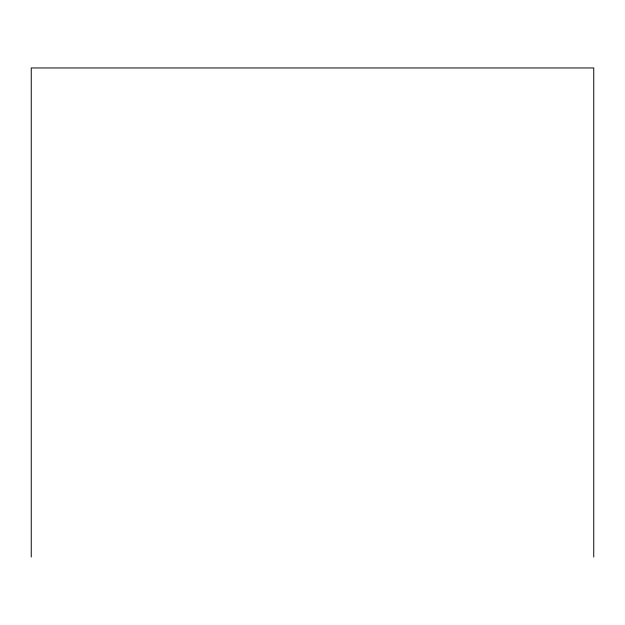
<?xml version="1.0" encoding="UTF-8"?>
<svg xmlns="http://www.w3.org/2000/svg" width="625" height="625" viewBox="0 0 625 625"><rect width="100%" height="100%" fill="white"/><g stroke="black" fill="none" stroke-linecap="round" stroke-linejoin="round"><path stroke-width="0.94" d="M593.75 557.039L593.75 67.961L31.25 67.961L31.25 557.039"/></g></svg>
